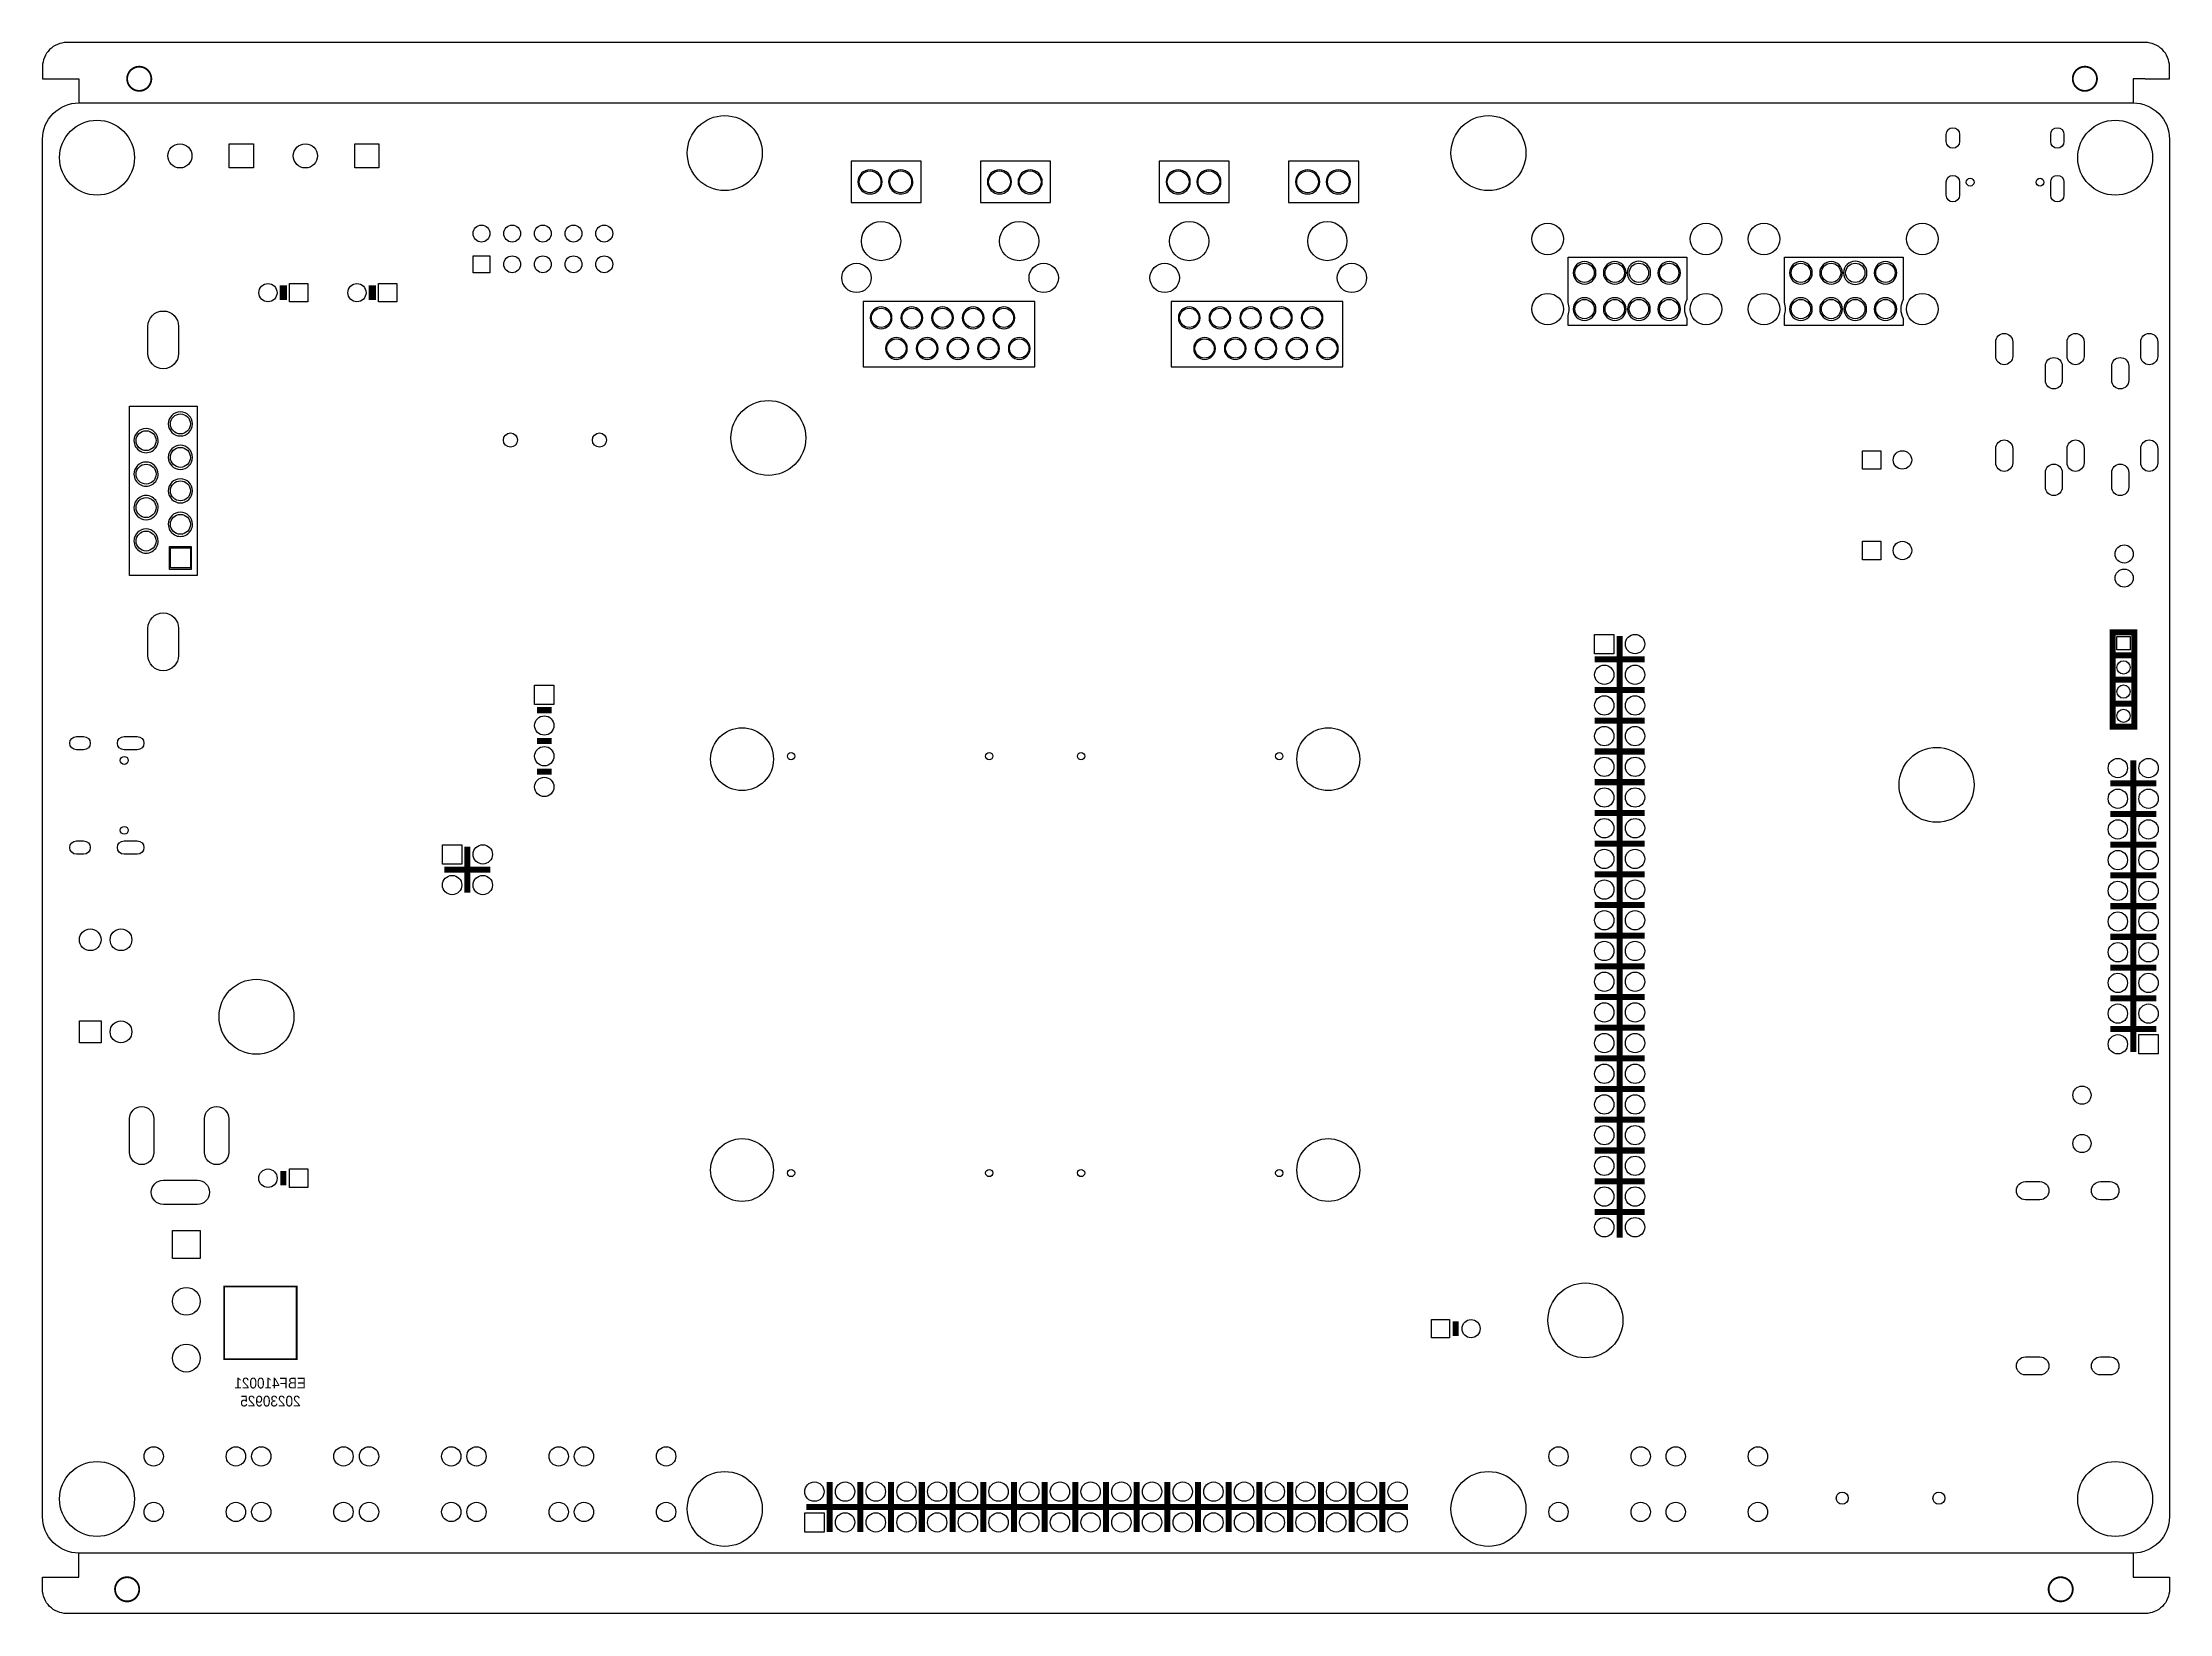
# Model space of a CAD drawing. Extents: x 0 to 176, y -5 to 125.
import ezdxf

# ---------------------------------------------------------------- set-up
doc = ezdxf.new("R2010")
doc.units = 0
for name, color, linetype in [('BG_OUTLINE', 140, 'CONTINUOUS'), ('BG_SILKSCREEN_BOTTOM', 6, 'CONTINUOUS'), ('PG_SILKSCREEN_BOTTOM', 150, 'CONTINUOUS'), ('PIN_BOTTOM', 12, 'CONTINUOUS')]:
    doc.layers.add(name, color=color, linetype=linetype)

msp = doc.modelspace()

# ---------------------------------------------------------------- linework, layer by layer
at = {"layer": 'BG_OUTLINE'}
for points in [[(173.999652, 121.999756), (175.999648, 121.999756), (175.999648, 122.999754, 0.414214), (173.999652, 124.99975), (1.999996, 124.99975, 0.414214), (0, 122.999754), (0, 121.999756), (2.999994, 121.999756), (2.999994, 119.99976)], [(175.999648, -1.999996), (175.999648, -2.999994, -0.414214), (173.999652, -4.99999), (1.999996, -4.99999, -0.414214), (0, -2.999994), (0, -1.999996), (2.999994, -1.999996), (2.999994, 0)]]:
    msp.add_lwpolyline(points, format="xyb", dxfattribs=at)
at = {"layer": 'BG_OUTLINE', "const_width": 0.1524}
for points in [[(8.999982, 121.999756, 1), (6.999986, 121.999756, 1), (8.999982, 121.999756)], [(169.99966, 121.999756, 1), (167.999664, 121.999756, 1), (169.99966, 121.999756)], [(7.999984, -2.999994, 1), (5.999988, -2.999994, 1), (7.999984, -2.999994)], [(167.999664, -2.999994, 1), (165.999668, -2.999994, 1), (167.999664, -2.999994)]]:
    msp.add_lwpolyline(points, format="xyb", dxfattribs=at)
at = {"layer": 'BG_OUTLINE'}
for points in [[(173.999652, 121.999756), (172.999654, 121.999756), (172.999654, 119.99976)], [(172.999654, 0), (172.999654, -1.999996), (175.999648, -1.999996)]]:
    msp.add_lwpolyline(points, dxfattribs=at)
msp.add_lwpolyline([(0, 2.999994), (0, 116.999995, -0.414214), (2.999994, 119.999989), (173.00001, 119.999989, -0.414214), (176.000004, 116.999995), (176.000004, 2.999994, -0.414214), (173.00001, 0), (2.999994, 0, -0.414214)], format="xyb", close=True, dxfattribs=at)
at = {"layer": 'BG_SILKSCREEN_BOTTOM', "const_width": 0.150012}
msp.add_lwpolyline([(15.034006, 16.050006), (21.033994, 16.050006), (21.033994, 22.049994), (15.034006, 22.049994), (15.034006, 16.050006)], dxfattribs=at)
at = {"layer": 'PG_SILKSCREEN_BOTTOM'}
for points in [[(66.899993, 115.169112), (66.899993, 111.769093), (72.700007, 111.769093), (72.700007, 115.169112)], [(77.610208, 115.169112), (77.610208, 111.769093), (83.410196, 111.769093), (83.410196, 115.169112)], [(92.399942, 115.169112), (92.399942, 111.769093), (98.199956, 111.769093), (98.199956, 115.169112)], [(103.110157, 115.169112), (103.110157, 111.769093), (108.910145, 111.769093), (108.910145, 115.169112)], [(67.899991, 103.56911), (67.899991, 98.169095), (82.100014, 98.169095), (82.100014, 103.56911)], [(93.39994, 103.56911), (93.39994, 98.169095), (107.599963, 98.169095), (107.599963, 103.56911)], [(12.808001, 80.899991), (7.208012, 80.899991), (7.208012, 94.900013), (12.808001, 94.900013)], [(12.308002, 83.300011), (12.308002, 81.39999), (10.508005, 81.39999), (10.508005, 83.300011)]]:
    msp.add_lwpolyline(points, close=True, dxfattribs=at)
for points in [[(69.474918, 113.469293, 1), (67.474886, 113.469306, 1)], [(72.014918, 113.469293, 1), (70.014886, 113.469306, 1)], [(80.185108, 113.469293, 1), (78.185097, 113.469306, 1)], [(82.725108, 113.469293, 1), (80.725097, 113.469306, 1)], [(94.974867, 113.469293, 1), (92.974835, 113.469306, 1)], [(97.514867, 113.469293, 1), (95.514835, 113.469306, 1)], [(105.685057, 113.469293, 1), (103.685046, 113.469306, 1)], [(108.225057, 113.469293, 1), (106.225046, 113.469306, 1)], [(126.24628, 101.586817), (126.24628, 102.409498, 0.153462), (126.24628, 103.475815), (126.24628, 107.241111), (136.053779, 107.241111), (136.053779, 103.726005, 0.232151), (136.053779, 102.15941), (136.053779, 101.586817)], [(128.539646, 105.942689, 1), (126.660097, 105.942689, 1)], [(131.039768, 105.942689, 1), (129.160219, 105.942689, 1)], [(133.065164, 105.942689, 1), (131.134815, 105.942689, 1)], [(135.539886, 105.942689, 1), (133.660337, 105.942689, 1)], [(144.146295, 101.586817), (144.146295, 102.409498, 0.153462), (144.146295, 103.475815), (144.146295, 107.241111), (153.953794, 107.241111), (153.953794, 103.726005, 0.232151), (153.953794, 102.15941), (153.953794, 101.586817)], [(146.439661, 105.942689, 1), (144.560112, 105.942689, 1)], [(148.939783, 105.942689, 1), (147.060234, 105.942689, 1)], [(150.965179, 105.942689, 1), (149.03483, 105.942689, 1)], [(153.439901, 105.942689, 1), (151.560352, 105.942689, 1)], [(128.539646, 102.942695, 1), (126.660097, 102.942695, 1)], [(131.039768, 102.942695, 1), (129.160219, 102.942695, 1)], [(133.039764, 102.942695, 1), (131.160215, 102.942695, 1)], [(135.539886, 102.942695, 1), (133.660337, 102.942695, 1)], [(146.439661, 102.942695, 1), (144.560112, 102.942695, 1)], [(148.939783, 102.942695, 1), (147.060234, 102.942695, 1)], [(150.939779, 102.942695, 1), (149.06023, 102.942695, 1)], [(153.439901, 102.942695, 1), (151.560352, 102.942695, 1)], [(70.290106, 102.2191, 1), (68.490099, 102.2191, 1)], [(72.830106, 102.2191, 1), (71.030099, 102.2191, 1)], [(75.370106, 102.2191, 1), (73.570099, 102.2191, 1)], [(77.910106, 102.2191, 1), (76.110099, 102.2191, 1)], [(80.450106, 102.2191, 1), (78.650099, 102.2191, 1)], [(95.790055, 102.2191, 1), (93.990048, 102.2191, 1)], [(98.330055, 102.2191, 1), (96.530048, 102.2191, 1)], [(100.870055, 102.2191, 1), (99.070048, 102.2191, 1)], [(103.410055, 102.2191, 1), (101.610048, 102.2191, 1)], [(105.950055, 102.2191, 1), (104.150048, 102.2191, 1)], [(71.560106, 99.6791, 1), (69.760099, 99.6791, 1)], [(74.100106, 99.6791, 1), (72.300099, 99.6791, 1)], [(76.640106, 99.6791, 1), (74.840099, 99.6791, 1)], [(79.180106, 99.6791, 1), (77.380099, 99.6791, 1)], [(81.720106, 99.6791, 1), (79.920099, 99.6791, 1)], [(97.060055, 99.6791, 1), (95.260048, 99.6791, 1)], [(99.600055, 99.6791, 1), (97.800048, 99.6791, 1)], [(102.140055, 99.6791, 1), (100.340048, 99.6791, 1)], [(104.680055, 99.6791, 1), (102.880048, 99.6791, 1)], [(107.220055, 99.6791, 1), (105.420048, 99.6791, 1)], [(12.408002, 93.439996, 1), (10.408006, 93.440008, 1)], [(9.568002, 92.054909, 1), (7.568005, 92.054895, 1)], [(12.408002, 90.670101, 1), (10.408006, 90.670103, 1)], [(9.568002, 89.285089, 1), (7.568005, 89.285115, 1)], [(12.408002, 87.900002, 1), (10.408006, 87.900002, 1)], [(9.568002, 86.514915, 1), (7.568005, 86.514889, 1)], [(9.568002, 83.745095, 1), (7.568005, 83.745109, 1)], [(12.408002, 85.129903, 1), (10.408006, 85.129901, 1)]]:
    msp.add_lwpolyline(points, format="xyb", close=True, dxfattribs=at)
for points, const_width in [([(19.921322, 104.899308), (19.921322, 103.69931)], 0.599999), ([(27.287322, 104.899308), (27.287322, 103.69931)], 0.599999), ([(130.504997, 75.892), (130.504997, 26.091998)], 0.499999), ([(171.298108, 75.88537), (171.298108, 68.385385), (173.098104, 68.385385), (173.098104, 76.18537), (171.298108, 76.18537), (171.298108, 75.88537)], 0.499999), ([(128.434998, 73.951998), (132.574995, 73.951998)], 0.499999), ([(173.098104, 74.285373), (171.298108, 74.285373)], 0.499999), ([(173.098104, 72.285377), (171.298108, 72.285377)], 0.499999), ([(128.434998, 71.411998), (132.574995, 71.411998)], 0.499999), ([(173.098104, 70.285381), (171.298108, 70.285381)], 0.499999), ([(42.121303, 69.750305), (40.921305, 69.750305)], 0.499999), ([(128.434998, 68.871998), (132.574995, 68.871998)], 0.499999), ([(42.121303, 67.210305), (40.921305, 67.210305)], 0.499999), ([(128.434998, 66.331998), (132.574995, 66.331998)], 0.499999), ([(173.00001, 41.472104), (173.00001, 65.592096)], 0.499999), ([(42.121303, 64.670305), (40.921305, 64.670305)], 0.499999), ([(128.434998, 63.791998), (132.574995, 63.791998)], 0.499999), ([(174.900006, 63.6921), (171.100013, 63.6921)], 0.499999), ([(128.434998, 61.251998), (132.574995, 61.251998)], 0.499999), ([(174.900006, 61.1521), (171.100013, 61.1521)], 0.499999), ([(35.161322, 58.447305), (35.161322, 54.647313)], 0.499999), ([(128.434998, 58.711998), (132.574995, 58.711998)], 0.499999), ([(174.900006, 58.6121), (171.100013, 58.6121)], 0.499999), ([(33.261325, 56.547309), (37.061318, 56.547309)], 0.499999), ([(128.434998, 56.171998), (132.574995, 56.171998)], 0.499999), ([(174.900006, 56.0721), (171.100013, 56.0721)], 0.499999), ([(128.434998, 53.631998), (132.574995, 53.631998)], 0.499999), ([(174.900006, 53.5321), (171.100013, 53.5321)], 0.499999), ([(128.434998, 51.091998), (132.574995, 51.091998)], 0.499999), ([(174.900006, 50.9921), (171.100013, 50.9921)], 0.499999), ([(128.434998, 48.551998), (132.574995, 48.551998)], 0.499999), ([(174.900006, 48.4521), (171.100013, 48.4521)], 0.499999), ([(128.434998, 46.011998), (132.574995, 46.011998)], 0.499999), ([(174.900006, 45.9121), (171.100013, 45.9121)], 0.499999), ([(128.434998, 43.471998), (132.574995, 43.471998)], 0.499999), ([(174.900006, 43.3721), (171.100013, 43.3721)], 0.499999), ([(128.434998, 40.931998), (132.574995, 40.931998)], 0.499999), ([(128.434998, 38.391998), (132.574995, 38.391998)], 0.499999), ([(128.434998, 35.851998), (132.574995, 35.851998)], 0.499999), ([(128.434998, 33.311998), (132.574995, 33.311998)], 0.499999), ([(19.921322, 31.620308), (19.921322, 30.42031)], 0.499999), ([(128.434998, 30.771998), (132.574995, 30.771998)], 0.499999), ([(128.434998, 28.231998), (132.574995, 28.231998)], 0.499999), ([(116.942565, 19.168288), (116.942565, 17.96829)], 0.499999), ([(65.140002, 1.740002), (65.140002, 5.879998)], 0.499999), ([(67.680002, 1.740002), (67.680002, 5.879998)], 0.499999), ([(70.220002, 1.740002), (70.220002, 5.879998)], 0.499999), ([(72.760002, 1.740002), (72.760002, 5.879998)], 0.499999), ([(75.300002, 1.740002), (75.300002, 5.879998)], 0.499999), ([(77.840002, 1.740002), (77.840002, 5.879998)], 0.499999), ([(80.380002, 1.740002), (80.380002, 5.879998)], 0.499999), ([(82.920002, 1.740002), (82.920002, 5.879998)], 0.499999), ([(85.460002, 1.740002), (85.460002, 5.879998)], 0.499999), ([(88.000002, 1.740002), (88.000002, 5.879998)], 0.499999), ([(90.540002, 1.740002), (90.540002, 5.879998)], 0.499999), ([(93.080002, 1.740002), (93.080002, 5.879998)], 0.499999), ([(95.620002, 1.740002), (95.620002, 5.879998)], 0.499999), ([(98.160002, 1.740002), (98.160002, 5.879998)], 0.499999), ([(100.700002, 1.740002), (100.700002, 5.879998)], 0.499999), ([(103.240002, 1.740002), (103.240002, 5.879998)], 0.499999), ([(105.780002, 1.740002), (105.780002, 5.879998)], 0.499999), ([(108.320002, 1.740002), (108.320002, 5.879998)], 0.499999), ([(110.860002, 1.740002), (110.860002, 5.879998)], 0.499999), ([(63.200001, 3.81), (113.000003, 3.81)], 0.499999)]:
    msp.add_lwpolyline(points, dxfattribs=dict(at, const_width=const_width))
at = {"layer": 'PIN_BOTTOM'}
for points in [[(157.529454, 116.800935), (157.529454, 117.400883, -1), (158.629528, 117.400883), (158.629528, 116.800935, -1)], [(166.170432, 116.800935), (166.170432, 117.400883, -1), (167.270506, 117.400883), (167.270506, 116.800935, -1)], [(157.529454, 112.359999), (157.529454, 113.459819, -1), (158.629528, 113.459819), (158.629528, 112.359999, -1)], [(166.170432, 112.359999), (166.170432, 113.459819, -1), (167.270506, 113.459819), (167.270506, 112.359999, -1)], [(11.258093, 101.512599), (11.258093, 99.277399, -1), (8.718093, 99.277399), (8.718093, 101.512599, -1)], [(161.629903, 99.033686), (161.629903, 100.233683, -1), (163.0299, 100.233683), (163.0299, 99.033686, -1)], [(167.529815, 99.033686), (167.529815, 100.233683, -1), (168.929812, 100.233683), (168.929812, 99.033686, -1)], [(173.629904, 99.033686), (173.629904, 100.233683, -1), (175.029901, 100.233683), (175.029901, 99.033686, -1)], [(165.72992, 97.03369), (165.72992, 98.233687, -1), (167.129917, 98.233687), (167.129917, 97.03369, -1)], [(171.229807, 97.03369), (171.229807, 98.233687, -1), (172.629805, 98.233687), (172.629805, 97.03369, -1)], [(161.62975, 90.211504), (161.62975, 91.411501, -1), (163.029748, 91.411501), (163.029748, 90.211504, -1)], [(167.529662, 90.211504), (167.529662, 91.411501, -1), (168.92966, 91.411501), (168.92966, 90.211504, -1)], [(173.629752, 90.211504), (173.629752, 91.411501, -1), (175.029749, 91.411501), (175.029749, 90.211504, -1)], [(165.729768, 88.211508), (165.729768, 89.411505, -1), (167.129765, 89.411505), (167.129765, 88.211508, -1)], [(171.229655, 88.211508), (171.229655, 89.411505, -1), (172.629652, 89.411505), (172.629652, 88.211508, -1)], [(11.257915, 76.522605), (11.257915, 74.287405, -1), (8.717915, 74.287405), (8.717915, 76.522605, -1)], [(3.400679, 66.470454), (2.800731, 66.470454, -1), (2.800731, 67.570528), (3.400679, 67.570528, -1)], [(7.841615, 66.470454), (6.741795, 66.470454, -1), (6.741795, 67.570528), (7.841615, 67.570528, -1)], [(3.400679, 57.829475), (2.800731, 57.829475, -1), (2.800731, 58.929549), (3.400679, 58.929549, -1)], [(7.841615, 57.829475), (6.741795, 57.829475, -1), (6.741795, 58.929549), (7.841615, 58.929549, -1)], [(9.206103, 35.955834), (9.206103, 33.145832, -1), (7.206107, 33.145832), (7.206107, 35.955834, -1)], [(15.406091, 35.955834), (15.406091, 33.145832, -1), (13.406095, 33.145832), (13.406095, 35.955834, -1)], [(10.001098, 30.85084), (12.8111, 30.85084, -1), (12.8111, 28.850844), (10.001098, 28.850844, -1)], [(164.084305, 30.735194), (165.278105, 30.735194, -1), (165.278105, 29.236594), (164.084305, 29.236594, -1)], [(170.287518, 30.735194), (171.074918, 30.735194, -1), (171.074918, 29.236594), (170.287518, 29.236594, -1)], [(164.084305, 16.235401), (165.278105, 16.235401, -1), (165.278105, 14.736801), (164.084305, 14.736801, -1)], [(170.287518, 16.235401), (171.074918, 16.235401, -1), (171.074918, 14.736801), (170.287518, 14.736801, -1)]]:
    msp.add_lwpolyline(points, format="xyb", close=True, dxfattribs=at)
for points in [[(15.44701, 114.621208), (15.44701, 116.621204), (17.447006, 116.621204), (17.447006, 114.621208)], [(25.830809, 114.621208), (25.830809, 116.621204), (27.830805, 116.621204), (27.830805, 114.621208)], [(35.621493, 105.950512), (35.621493, 107.347512), (37.018493, 107.347512), (37.018493, 105.950512)], [(21.941384, 105.049371), (21.941384, 103.549247), (20.44126, 103.549247), (20.44126, 105.049371)], [(29.307384, 105.049371), (29.307384, 103.549247), (27.80726, 103.549247), (27.80726, 105.049371)], [(152.128322, 89.694309), (150.604322, 89.694309), (150.604322, 91.218309), (152.128322, 91.218309)], [(12.233504, 81.534508), (10.582504, 81.534508), (10.582504, 83.185508), (12.233504, 83.185508)], [(152.128322, 82.201309), (150.604322, 82.201309), (150.604322, 83.725309), (152.128322, 83.725309)], [(130.034944, 76.021946), (130.034944, 74.422051), (128.435049, 74.422051), (128.435049, 76.021946)], [(171.648107, 75.83537), (172.748105, 75.83537), (172.748105, 74.735372), (171.648107, 74.735372)], [(40.721305, 71.820303), (42.321302, 71.820303), (42.321302, 70.220307), (40.721305, 70.220307)], [(33.091323, 58.617307), (34.69132, 58.617307), (34.69132, 57.01731), (33.091323, 57.01731)], [(3.051988, 42.231513), (3.051988, 44.031611), (4.852086, 44.031611), (4.852086, 42.231513)], [(175.070008, 41.302102), (173.470011, 41.302102), (173.470011, 42.902099), (175.070008, 42.902099)], [(20.429322, 31.782309), (21.953322, 31.782309), (21.953322, 30.258309), (20.429322, 30.258309)], [(10.747312, 26.680452), (13.047307, 26.680452), (13.047307, 24.380457), (10.747312, 24.380457)], [(116.422627, 19.318351), (116.422627, 17.818227), (114.922503, 17.818227), (114.922503, 19.318351)], [(63.070054, 3.339948), (64.669949, 3.339948), (64.669949, 1.740052), (63.070054, 1.740052)]]:
    msp.add_lwpolyline(points, close=True, dxfattribs=at)
for centre, radius in [((4.507509, 115.472693), 3.099994), ((56.452795, 115.850187), 3.099994), ((119.647995, 115.850187), 3.099994), ((171.507709, 115.472693), 3.099994), ((11.367008, 115.621206), 0.999998), ((21.750807, 115.621206), 0.999998), ((68.474895, 113.469293), 0.899998), ((71.014895, 113.469293), 0.899998), ((79.18511, 113.469293), 0.899998), ((81.72511, 113.469293), 0.899998), ((93.974844, 113.469293), 0.899998), ((96.514844, 113.469293), 0.899998), ((104.685059, 113.469293), 0.899998), ((107.225059, 113.469293), 0.899998), ((159.509485, 113.44082), 0.324993), ((165.290475, 113.44082), 0.324993), ((36.319993, 109.189012), 0.6985), ((38.859993, 109.189012), 0.6985), ((41.399993, 109.189012), 0.6985), ((43.939993, 109.189012), 0.6985), ((46.479993, 109.189012), 0.6985), ((69.385002, 108.5691), 1.625003), ((80.815002, 108.5691), 1.625003), ((94.884951, 108.5691), 1.625003), ((106.314951, 108.5691), 1.625003), ((124.550094, 108.74281), 1.299997), ((137.64989, 108.74281), 1.299997), ((142.450109, 108.74281), 1.299997), ((155.549905, 108.74281), 1.299997), ((38.859993, 106.649012), 0.6985), ((41.399993, 106.649012), 0.6985), ((43.939993, 106.649012), 0.6985), ((46.479993, 106.649012), 0.6985), ((67.355009, 105.519093), 1.214996), ((82.844996, 105.519093), 1.214996), ((92.854958, 105.519093), 1.214996), ((108.344945, 105.519093), 1.214996), ((127.599897, 105.942714), 0.799998), ((130.099994, 105.942714), 0.799998), ((132.09999, 105.942714), 0.799998), ((134.600086, 105.942714), 0.799998), ((145.499912, 105.942714), 0.799998), ((148.000009, 105.942714), 0.799998), ((150.000005, 105.942714), 0.799998), ((152.500101, 105.942714), 0.799998), ((18.651322, 104.299309), 0.750062), ((26.017322, 104.299309), 0.750062), ((124.550094, 102.94272), 1.299997), ((137.64989, 102.94272), 1.299997), ((142.450109, 102.94272), 1.299997), ((155.549905, 102.94272), 1.299997), ((69.390108, 102.2191), 0.799998), ((71.930108, 102.2191), 0.799998), ((74.470108, 102.2191), 0.799998), ((77.010108, 102.2191), 0.799998), ((79.550108, 102.2191), 0.799998), ((94.890057, 102.2191), 0.799998), ((97.430057, 102.2191), 0.799998), ((99.970057, 102.2191), 0.799998), ((102.510057, 102.2191), 0.799998), ((105.050057, 102.2191), 0.799998), ((127.599897, 102.94272), 0.799998), ((130.099994, 102.94272), 0.799998), ((132.09999, 102.94272), 0.799998), ((134.600086, 102.94272), 0.799998), ((145.499912, 102.94272), 0.799998), ((148.000009, 102.94272), 0.799998), ((150.000005, 102.94272), 0.799998), ((152.500101, 102.94272), 0.799998), ((70.660108, 99.6791), 0.799998), ((73.200108, 99.6791), 0.799998), ((75.740108, 99.6791), 0.799998), ((78.280108, 99.6791), 0.799998), ((80.820108, 99.6791), 0.799998), ((96.160057, 99.6791), 0.799998), ((98.700057, 99.6791), 0.799998), ((101.240057, 99.6791), 0.799998), ((103.780057, 99.6791), 0.799998), ((106.320057, 99.6791), 0.799998), ((60.06211, 92.277032), 3.099994), ((11.408004, 93.439996), 0.8255), ((8.568004, 92.054909), 0.8255), ((38.716204, 92.104362), 0.5842), ((46.082204, 92.104362), 0.5842), ((8.568004, 89.285089), 0.8255), ((11.408004, 90.670101), 0.8255), ((153.906322, 90.456309), 0.762), ((11.408004, 87.900002), 0.8255), ((8.568004, 86.514915), 0.8255), ((8.568004, 83.745095), 0.8255), ((11.408004, 85.129903), 0.8255), ((153.906322, 82.963309), 0.762), ((172.253123, 82.679184), 0.750062), ((172.253123, 80.679188), 0.750062), ((131.774997, 75.221998), 0.799998), ((129.234997, 72.681998), 0.799998), ((131.774997, 72.681998), 0.799998), ((172.198106, 73.285375), 0.549999), ((129.234997, 70.141998), 0.799998), ((131.774997, 70.141998), 0.799998), ((172.198106, 71.285379), 0.549999), ((41.521304, 68.480305), 0.799998), ((172.198106, 69.285383), 0.549999), ((57.884085, 65.696998), 2.599995), ((106.391989, 65.696998), 2.599995), ((129.234997, 67.601998), 0.799998), ((131.774997, 67.601998), 0.799998), ((6.760794, 65.590496), 0.324993), ((41.521304, 65.940305), 0.799998), ((61.938052, 65.947011), 0.299999), ((78.33807, 65.947011), 0.299999), ((85.938004, 65.947011), 0.299999), ((102.338022, 65.947011), 0.299999), ((129.234997, 65.061998), 0.799998), ((131.774997, 65.061998), 0.799998), ((156.727601, 63.570155), 3.099994), ((171.73001, 64.9621), 0.799998), ((174.27001, 64.9621), 0.799998), ((41.521304, 63.400305), 0.799998), ((129.234997, 62.521998), 0.799998), ((131.774997, 62.521998), 0.799998), ((171.73001, 62.4221), 0.799998), ((174.27001, 62.4221), 0.799998), ((6.760794, 59.809507), 0.324993), ((129.234997, 59.981998), 0.799998), ((131.774997, 59.981998), 0.799998), ((171.73001, 59.8821), 0.799998), ((174.27001, 59.8821), 0.799998), ((36.431322, 57.817309), 0.799998), ((129.234997, 57.441998), 0.799998), ((131.774997, 57.441998), 0.799998), ((171.73001, 57.3421), 0.799998), ((174.27001, 57.3421), 0.799998), ((33.891322, 55.277309), 0.799998), ((36.431322, 55.277309), 0.799998), ((129.234997, 54.901998), 0.799998), ((131.774997, 54.901998), 0.799998), ((171.73001, 54.8021), 0.799998), ((174.27001, 54.8021), 0.799998), ((129.234997, 52.361998), 0.799998), ((131.774997, 52.361998), 0.799998), ((171.73001, 52.2621), 0.799998), ((174.27001, 52.2621), 0.799998), ((3.952037, 50.751562), 0.900049), ((6.492037, 50.751562), 0.900049), ((129.234997, 49.821998), 0.799998), ((131.774997, 49.821998), 0.799998), ((171.73001, 49.7221), 0.799998), ((174.27001, 49.7221), 0.799998), ((129.234997, 47.281998), 0.799998), ((131.774997, 47.281998), 0.799998), ((171.73001, 47.1821), 0.799998), ((174.27001, 47.1821), 0.799998), ((17.702733, 44.379947), 3.099994), ((6.492037, 43.131562), 0.900049), ((129.234997, 44.741998), 0.799998), ((131.774997, 44.741998), 0.799998), ((171.73001, 44.6421), 0.799998), ((174.27001, 44.6421), 0.799998), ((129.234997, 42.201998), 0.799998), ((131.774997, 42.201998), 0.799998), ((171.73001, 42.1021), 0.799998), ((129.234997, 39.661998), 0.799998), ((131.774997, 39.661998), 0.799998), ((129.234997, 37.121998), 0.799998), ((131.774997, 37.121998), 0.799998), ((168.758133, 37.891034), 0.750062), ((129.234997, 34.581998), 0.799998), ((131.774997, 34.581998), 0.799998), ((57.884085, 31.697066), 2.599995), ((106.391989, 31.697066), 2.599995), ((168.758133, 33.891042), 0.750062), ((18.651322, 31.020309), 0.762), ((61.938052, 31.447054), 0.299999), ((78.33807, 31.447054), 0.299999), ((85.938004, 31.447054), 0.299999), ((102.338022, 31.447054), 0.299999), ((129.234997, 32.041998), 0.799998), ((131.774997, 32.041998), 0.799998), ((129.234997, 29.501998), 0.799998), ((131.774997, 29.501998), 0.799998), ((129.234997, 26.961998), 0.799998), ((131.774997, 26.961998), 0.799998), ((11.897309, 20.830438), 1.149998), ((127.67183, 19.253124), 3.099994), ((118.212565, 18.568289), 0.750062), ((11.897309, 16.130422), 1.149998), ((9.199956, 7.999959), 0.8001), ((16.000044, 7.999959), 0.8001), ((18.099964, 7.999984), 0.8001), ((24.900052, 7.999984), 0.8001), ((125.444123, 7.999933), 0.8001), ((132.244211, 7.999933), 0.8001), ((4.507509, 4.472407), 3.099994), ((27.01991, 7.999882), 0.8001), ((33.819998, 7.999882), 0.8001), ((35.90991, 7.999882), 0.8001), ((42.709998, 7.999882), 0.8001), ((44.79991, 7.999882), 0.8001), ((51.599998, 7.999882), 0.8001), ((135.144129, 7.999882), 0.8001), ((141.944217, 7.999882), 0.8001), ((171.507709, 4.472407), 3.099994), ((56.452795, 3.650209), 3.099994), ((63.870002, 5.08), 0.799998), ((66.410002, 5.08), 0.799998), ((68.950002, 5.08), 0.799998), ((71.490002, 5.08), 0.799998), ((74.030002, 5.08), 0.799998), ((76.570002, 5.08), 0.799998), ((79.110002, 5.08), 0.799998), ((81.650002, 5.08), 0.799998), ((84.190002, 5.08), 0.799998), ((86.730002, 5.08), 0.799998), ((89.270002, 5.08), 0.799998), ((91.810002, 5.08), 0.799998), ((94.350002, 5.08), 0.799998), ((96.890002, 5.08), 0.799998), ((99.430002, 5.08), 0.799998), ((101.970002, 5.08), 0.799998), ((104.510002, 5.08), 0.799998), ((107.050002, 5.08), 0.799998), ((109.590002, 5.08), 0.799998), ((112.130002, 5.08), 0.799998), ((119.647995, 3.650209), 3.099994), ((9.199956, 3.400019), 0.8001), ((16.000044, 3.400019), 0.8001), ((18.099964, 3.400044), 0.8001), ((24.900052, 3.400044), 0.8001), ((27.01991, 3.399942), 0.8001), ((33.819998, 3.399942), 0.8001), ((35.90991, 3.399942), 0.8001), ((42.709998, 3.399942), 0.8001), ((44.79991, 3.399942), 0.8001), ((51.599998, 3.399942), 0.8001), ((125.444123, 3.399993), 0.8001), ((132.244211, 3.399993), 0.8001), ((135.144129, 3.399942), 0.8001), ((141.944217, 3.399942), 0.8001), ((148.923121, 4.544797), 0.499999), ((156.923105, 4.544797), 0.499999), ((66.410002, 2.54), 0.799998), ((68.950002, 2.54), 0.799998), ((71.490002, 2.54), 0.799998), ((74.030002, 2.54), 0.799998), ((76.570002, 2.54), 0.799998), ((79.110002, 2.54), 0.799998), ((81.650002, 2.54), 0.799998), ((84.190002, 2.54), 0.799998), ((86.730002, 2.54), 0.799998), ((89.270002, 2.54), 0.799998), ((91.810002, 2.54), 0.799998), ((94.350002, 2.54), 0.799998), ((96.890002, 2.54), 0.799998), ((99.430002, 2.54), 0.799998), ((101.970002, 2.54), 0.799998), ((104.510002, 2.54), 0.799998), ((107.050002, 2.54), 0.799998), ((109.590002, 2.54), 0.799998), ((112.130002, 2.54), 0.799998)]:
    msp.add_circle(centre, radius, dxfattribs=at)

# ---------------------------------------------------------------- texts
at = {"layer": 'BG_SILKSCREEN_BOTTOM', "text_generation_flag": 2, "width": 0.942857}
for s, p in [('EBF410021', (21.795207, 13.621512)), ('20230925', (21.3487, 12.1285))]:
    msp.add_text(s, height=0.889, dxfattribs=at).set_placement(p)

doc.saveas('drawing.dxf')
